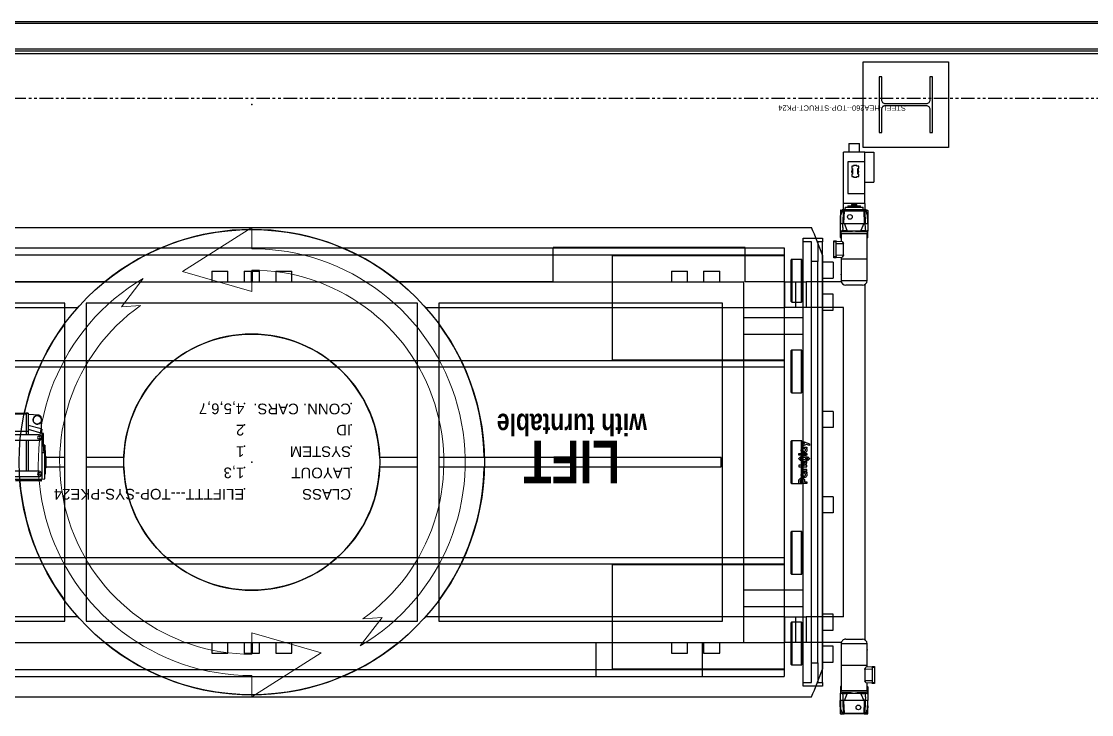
# Model space of a CAD drawing. Header units: millimetres. Extents: x 1822 to 16527, y -301 to 9797.
# Drawn here: x 2898 to 3399, y 8551 to 8876 of the extents above; entities that cross this region are included whole.
import ezdxf

# ---------------------------------------------------------------- set-up
doc = ezdxf.new("R2010")
doc.units = ezdxf.units.MM
doc.linetypes.add('PHANTOM', pattern=[12.7, 6.35, -1.27, 1.27, -1.27, 1.27, -1.27])
for name, color, linetype in [('PK24-LABEL', 7, 'Continuous'), ('PK24-LOGO', 7, 'Continuous'), ('PK24E-DATA', 7, 'Continuous'), ('PK24E-STRUCT-STEEL', 254, 'Continuous'), ('PKE24E-HIDDEN', 7, 'Continuous')]:
    doc.layers.add(name, color=color, linetype=linetype)
for name, color, linetype, true_color in [('PK24E-COMP-PALLET', 132, 'Continuous', 0x00b7c8), ('PK24E-HELPER', 253, 'PHANTOM', 0xa1a1a1), ('PK24E-SYS-LIFT', 31, 'Continuous', 0xffcc5a)]:
    doc.layers.add(name, color=color, linetype=linetype, true_color=true_color)
doc.layers.add('PK24E-TTARROW', color=20, linetype='Continuous', lineweight=20, true_color=0xf54b32)
doc.styles.add('Impact', font='impact.ttf', dxfattribs={"height": 5})
doc.styles.get("Standard").update_dxf_attribs({"font": 'arial.ttf'})

# ---------------------------------------------------------------- blocks, each defined once
blk = doc.blocks.new('ELIFTTT-CHASIS--TOP-COMP-PKE24')
at = {"layer": 'PK24E-HELPER'}
blk.add_point((0, -167.5), dxfattribs=at)
at = {"layer": 'PK24E-SYS-LIFT'}
for p, q in [((-288.64, 117.85), (-288.75, 111.75)), ((-288.56, 116.1), (-288.71, 111.75)), ((-288.54, 115.62), (-288.58, 115.63)), ((-288.56, 116.1), (-288.32, 116.1)), ((-288.44, 118.05), (-287.89, 118.05)), ((-287.46, 111.91), (-287.24, 117.91)), ((-287.22, 118.3), (-287.24, 117.91)), ((-286.95, 117.61), (-287.24, 117.91)), ((-287.24, 117.91), (-277.26, 117.91)), ((-286.95, 117.61), (-287.16, 111.91)), ((-277.55, 117.61), (-286.95, 117.61)), ((-277.26, 117.91), (-277.55, 117.61)), ((-277.34, 111.91), (-277.55, 117.61)), ((-277.26, 117.91), (-277.28, 118.3)), ((-277.26, 117.91), (-277.04, 111.91)), ((-276.61, 118.05), (-276.06, 118.05)), ((-276.18, 116.1), (-275.94, 116.1)), ((-275.79, 111.75), (-275.94, 116.1)), ((-275.86, 117.85), (-275.75, 111.75)), ((-288.83, 111.75), (-288.77, 108.41)), ((-288.83, 111.75), (-287.46, 111.75)), ((-288.62, 114.18), (-288.59, 114.17)), ((-287.53, 109.94), (-287.47, 111.69)), ((-287.47, 111.69), (-287.16, 111.91)), ((-287.46, 111.91), (-287.47, 111.69)), ((-287.09, 111.75), (-287.16, 111.91)), ((-287.09, 111.75), (-286.81, 111.75)), ((-285.44, 108.55), (-286.81, 111.75)), ((-286.81, 111.75), (-277.69, 111.75)), ((-277.69, 111.75), (-279.06, 108.55)), ((-277.69, 111.75), (-277.41, 111.75)), ((-277.41, 111.75), (-277.34, 111.91)), ((-277.03, 111.69), (-277.34, 111.91)), ((-277.04, 111.91), (-277.03, 111.69)), ((-277.04, 111.75), (-275.67, 111.75)), ((-276.97, 109.94), (-277.03, 111.69)), ((-275.73, 108.41), (-275.67, 111.75)), ((-288.77, 108.41), (-288.5, 108.14)), ((-288.77, 108.41), (-287.72, 108.41)), ((-288.64, 105.25), (-288.69, 108.33)), ((-288.5, 108.31), (-288.5, 107.35)), ((-288.5, 107.35), (-276, 107.35)), ((-288.4, 107.18), (-288.4, 103.44)), ((-288.4, 107.18), (-282.25, 107.18)), ((-287.72, 108.41), (-287.37, 108)), ((-287.37, 108), (-287.69, 108)), ((-287.67, 108.55), (-285.44, 108.55)), ((-285.07, 108), (-287.37, 108)), ((-285.44, 108.55), (-285.2, 108.41)), ((-285.2, 108.41), (-279.3, 108.41)), ((-285.2, 108.41), (-285.07, 108)), ((-283.65, 108), (-285.07, 108)), ((-282.25, 107.18), (-276.1, 107.18)), ((-279.43, 108), (-280.85, 108)), ((-279.3, 108.41), (-279.43, 108)), ((-277.13, 108), (-279.43, 108)), ((-279.3, 108.41), (-279.06, 108.55)), ((-279.06, 108.55), (-276.83, 108.55)), ((-276.78, 108.41), (-277.13, 108)), ((-276.81, 108), (-277.13, 108)), ((-276.78, 108.41), (-275.73, 108.41)), ((-276.1, 95.25), (-276.1, 107.18)), ((-276, 108.14), (-275.73, 108.41)), ((-276, 107.35), (-276, 108.31)), ((-275.86, 105.25), (-275.81, 108.33)), ((-291.75, 103.18), (-291.75, 103.68)), ((-291.75, 103.68), (-290.65, 103.68)), ((-291.75, 96.28), (-291.75, 103.18)), ((-290.65, 103.18), (-291.75, 103.18)), ((-290.65, 103.68), (-290.65, 103.18)), ((-290.65, 103.56), (-287.79, 103.41)), ((-290.65, 96.28), (-290.65, 103.18)), ((-290.65, 102.45), (-287.25, 102.38)), ((-288.44, 105.05), (-288.4, 105.05)), ((-287.25, 102.45), (-287.25, 102.38)), ((-287.25, 97.08), (-287.25, 102.38)), ((-287.25, 102.38), (-287.25, 102.38)), ((-287.2, 102.38), (-287.25, 102.38)), ((-287.2, 97.08), (-287.2, 102.38)), ((-276.1, 105.05), (-276.06, 105.05)), ((-161.2, 100.5), (-211.2, 100.5)), ((-211.2, 100.5), (-211.2, 84.5)), ((-161.2, 84.5), (-161.2, 100.5)), ((-291.75, 95.78), (-291.75, 96.28)), ((-291.75, 96.28), (-290.65, 96.28)), ((-290.65, 95.78), (-291.75, 95.78)), ((-290.65, 97), (-287.25, 97.08)), ((-290.65, 96.28), (-290.65, 95.78)), ((-290.65, 95.9), (-287.79, 96.05)), ((-288.4, 96.02), (-288.4, 95.25)), ((-287.25, 97.08), (-287.25, 97.08)), ((-287.25, 97.01), (-287.25, 97.08)), ((-287.2, 97.08), (-287.25, 97.08)), ((-288.4, 95.25), (-276.1, 95.25)), ((-288.3, 95.25), (-288.3, 88.12)), ((-276.2, 85.1), (-276.2, 95.25)), ((-288.3, 88.12), (-288.3, 87.8)), ((-288.3, 87.8), (-288.3, 85.1)), ((-288.3, 85.1), (-276.2, 85.1)), ((-287.25, -83.22), (-287.25, 83.22)), ((-278.4, 82.9), (-286.1, 82.9)), ((-276.28, 84.5), (-259.75, 84.5)), ((-259.75, 72.5), (-259.75, 84.5)), ((-259.75, 84.5), (-254.75, 84.5)), ((-254.75, 72.5), (-254.75, 84.5)), ((-254.75, 84.5), (-249.75, 84.5)), ((-249.75, 84.5), (-249.75, 72.5)), ((-211.2, 84.5), (-249.75, 84.5)), ((-68.85, 84.5), (-161.2, 84.5)), ((249.75, 84.5), (68.85, 84.5)), ((-277.25, 72.5), (-277.25, -72.5)), ((-277.25, 72.5), (-259.75, 72.5)), ((-254.75, 72.5), (-259.75, 72.5)), ((-249.75, 72.5), (-254.75, 72.5)), ((-249.75, 72.5), (-81.39, 72.5)), ((81.39, 72.5), (249.75, 72.5)), ((-277.25, -72.5), (-259.75, -72.5)), ((-259.75, -84.5), (-259.75, -72.5)), ((-259.75, -72.5), (-254.75, -72.5)), ((-254.75, -84.5), (-254.75, -72.5)), ((-254.75, -72.5), (-249.75, -72.5)), ((-249.75, -72.5), (-249.75, -84.5)), ((-81.39, -72.5), (-249.75, -72.5)), ((249.75, -72.5), (81.39, -72.5)), ((-288.3, -85.1), (-288.3, -95.25)), ((-276.2, -85.1), (-288.3, -85.1)), ((-286.1, -82.9), (-278.4, -82.9)), ((-276.28, -84.5), (-259.75, -84.5)), ((-276.2, -87.8), (-276.2, -85.1)), ((-254.75, -84.5), (-259.75, -84.5)), ((-249.75, -84.5), (-254.75, -84.5)), ((-249.75, -84.5), (-231.25, -84.5)), ((-231.25, -84.5), (-231.25, -100.5)), ((-141.25, -84.5), (-68.85, -84.5)), ((-141.25, -84.5), (-141.25, -100.5)), ((68.85, -84.5), (171.2, -84.5)), ((-276.2, -88.12), (-276.2, -87.8)), ((-276.2, -95.25), (-276.2, -88.12)), ((-288.4, -95.25), (-288.4, -107.18)), ((-276.1, -95.25), (-288.4, -95.25)), ((-276.1, -96.02), (-276.1, -95.25)), ((-277.3, -97.08), (-277.3, -102.38)), ((-277.3, -97.08), (-277.25, -97.08)), ((-273.85, -97), (-277.25, -97.08)), ((-277.25, -97.01), (-277.25, -97.08)), ((-277.25, -97.08), (-277.25, -102.38)), ((-277.25, -97.08), (-277.25, -97.08)), ((-273.85, -95.9), (-276.71, -96.05)), ((-273.85, -96.28), (-273.85, -95.78)), ((-273.85, -95.78), (-272.75, -95.78)), ((-272.75, -96.28), (-273.85, -96.28)), ((-273.85, -96.28), (-273.85, -103.18)), ((-272.75, -95.78), (-272.75, -96.28)), ((-272.75, -96.28), (-272.75, -103.18)), ((-288.64, -105.25), (-288.69, -108.33)), ((-288.4, -105.05), (-288.44, -105.05)), ((-277.3, -102.38), (-277.25, -102.38)), ((-273.85, -102.45), (-277.25, -102.38)), ((-277.25, -102.38), (-277.25, -102.38)), ((-277.25, -102.45), (-277.25, -102.38)), ((-273.85, -103.56), (-276.71, -103.41)), ((-276.1, -107.18), (-276.1, -103.44)), ((-276.06, -105.05), (-276.1, -105.05)), ((-275.86, -105.25), (-275.81, -108.33)), ((-273.85, -103.18), (-272.75, -103.18)), ((-273.85, -103.68), (-273.85, -103.18)), ((-272.75, -103.68), (-273.85, -103.68)), ((-272.75, -103.18), (-272.75, -103.68)), ((-231.25, -100.5), (-141.25, -100.5)), ((-288.77, -108.41), (-288.83, -111.75)), ((-288.5, -108.14), (-288.77, -108.41)), ((-287.72, -108.41), (-288.77, -108.41)), ((-288.5, -107.35), (-288.5, -108.31)), ((-276, -107.35), (-288.5, -107.35)), ((-282.25, -107.18), (-288.4, -107.18)), ((-287.72, -108.41), (-287.37, -108)), ((-287.69, -108), (-287.37, -108)), ((-285.44, -108.55), (-287.67, -108.55)), ((-287.53, -109.94), (-287.47, -111.69)), ((-287.37, -108), (-285.07, -108)), ((-286.81, -111.75), (-285.44, -108.55)), ((-285.2, -108.41), (-285.44, -108.55)), ((-285.2, -108.41), (-285.07, -108)), ((-279.3, -108.41), (-285.2, -108.41)), ((-285.07, -108), (-283.65, -108)), ((-276.1, -107.18), (-282.25, -107.18)), ((-280.85, -108), (-279.43, -108)), ((-279.3, -108.41), (-279.43, -108)), ((-279.43, -108), (-277.13, -108)), ((-279.06, -108.55), (-279.3, -108.41)), ((-279.06, -108.55), (-277.69, -111.75)), ((-276.83, -108.55), (-279.06, -108.55)), ((-276.78, -108.41), (-277.13, -108)), ((-277.13, -108), (-276.81, -108)), ((-276.97, -109.94), (-277.03, -111.69)), ((-275.73, -108.41), (-276.78, -108.41)), ((-276, -108.31), (-276, -107.35)), ((-275.73, -108.41), (-276, -108.14)), ((-275.67, -111.75), (-275.73, -108.41)), ((-287.46, -111.75), (-288.83, -111.75)), ((-288.64, -117.85), (-288.75, -111.75)), ((-288.71, -111.75), (-288.56, -116.1)), ((-287.47, -111.69), (-287.16, -111.91)), ((-287.46, -111.91), (-287.47, -111.69)), ((-287.24, -117.91), (-287.46, -111.91)), ((-287.09, -111.75), (-287.16, -111.91)), ((-287.16, -111.91), (-286.95, -117.61)), ((-286.81, -111.75), (-287.09, -111.75)), ((-277.69, -111.75), (-286.81, -111.75)), ((-277.41, -111.75), (-277.69, -111.75)), ((-277.55, -117.61), (-277.34, -111.91)), ((-277.41, -111.75), (-277.34, -111.91)), ((-277.03, -111.69), (-277.34, -111.91)), ((-277.04, -111.91), (-277.26, -117.91)), ((-277.04, -111.91), (-277.03, -111.69)), ((-275.67, -111.75), (-277.04, -111.75)), ((-275.94, -116.1), (-275.79, -111.75)), ((-275.88, -114.18), (-275.91, -114.17)), ((-275.86, -117.85), (-275.75, -111.75)), ((-288.32, -116.1), (-288.56, -116.1)), ((-287.89, -118.05), (-288.44, -118.05)), ((-287.22, -118.3), (-287.82, -118.3)), ((-287.25, -121.25), (-287.25, -118.3)), ((-287.24, -117.91), (-286.95, -117.61)), ((-277.26, -117.91), (-287.24, -117.91)), ((-287.24, -117.91), (-287.22, -118.3)), ((-277.28, -118.3), (-287.22, -118.3)), ((-286.95, -117.61), (-277.55, -117.61)), ((-286.53, -118.3), (-286.47, -119.4)), ((-278.03, -119.4), (-286.47, -119.4)), ((-285.25, -119.4), (-285.25, -120.1)), ((-279.25, -120.1), (-285.25, -120.1)), ((-283.5, -120.1), (-283.5, -120.6)), ((-281, -120.6), (-281, -120.1)), ((-279.25, -120.1), (-279.25, -119.4)), ((-278.03, -119.4), (-277.97, -118.3)), ((-277.55, -117.61), (-277.26, -117.91)), ((-277.28, -118.3), (-277.26, -117.91)), ((-276.68, -118.3), (-277.28, -118.3)), ((-277.25, -118.3), (-277.25, -121.25)), ((-276.06, -118.05), (-276.61, -118.05)), ((-275.94, -116.1), (-276.18, -116.1)), ((-275.96, -115.62), (-275.92, -115.63)), ((-287.25, -121.25), (-277.25, -121.25)), ((-287.25, -121.25), (-287.25, -125.85)), ((-283.5, -120.6), (-283.4, -120.7)), ((-283.5, -120.6), (-281, -120.6)), ((-281.1, -120.7), (-283.4, -120.7)), ((-283.25, -120.7), (-283.25, -121.25)), ((-281.25, -121.25), (-281.25, -120.7)), ((-281.1, -120.7), (-281, -120.6)), ((-277.25, -121.25), (-277.25, -145.25)), ((-279.35, -125.85), (-287.25, -125.85)), ((-287.25, -125.85), (-287.25, -140.65)), ((-279.35, -140.65), (-279.35, -125.85)), ((-291.45, -145.25), (-291.45, -131.25)), ((-287.25, -131.25), (-291.45, -131.25)), ((-284.4, -133.88), (-284.4, -134.98)), ((-283.48, -133.88), (-284.4, -133.88)), ((-284.4, -134.98), (-284.02, -134.98)), ((-284.02, -134.98), (-284.02, -137.52)), ((-282.02, -133.55), (-283.48, -133.55)), ((-283.48, -133.55), (-283.48, -133.88)), ((-282.02, -133.88), (-282.02, -133.55)), ((-281.1, -133.88), (-282.02, -133.88)), ((-281.48, -134.98), (-281.1, -134.98)), ((-281.48, -137.52), (-281.48, -134.98)), ((-281.1, -134.98), (-281.1, -133.88)), ((-284.4, -137.52), (-284.4, -138.62)), ((-284.02, -137.52), (-284.4, -137.52)), ((-284.4, -138.62), (-283.48, -138.62)), ((-283.48, -138.62), (-283.48, -138.95)), ((-283.48, -138.95), (-282.02, -138.95)), ((-282.02, -138.62), (-281.1, -138.62)), ((-282.02, -138.95), (-282.02, -138.62)), ((-281.1, -137.52), (-281.48, -137.52)), ((-281.1, -138.62), (-281.1, -137.52)), ((-287.25, -145.25), (-291.45, -145.25)), ((-287.25, -140.65), (-279.35, -140.65)), ((-287.25, -140.65), (-287.25, -145.25)), ((-287.25, -145.25), (-277.25, -145.25)), ((-284.75, -145.25), (-284.75, -149.25)), ((-279.75, -149.25), (-279.75, -145.25)), ((-279.75, -149.25), (-284.75, -149.25))]:
    blk.add_line(p, q, dxfattribs=at)
for centre, radius in [((-284.25, 114.91), 1.1), ((0, 0), 109), ((0, 0), 60), ((-280.25, -114.91), 1.1)]:
    blk.add_circle(centre, radius, dxfattribs=at)
for centre, radius, start, end in [((-288.44, 117.85), 0.2, 90, 179), ((-287.75, 117), 0.45, 132.2453, 204.5747), ((-276.75, 117), 0.45, 335.4253, 47.7547), ((-276.06, 117.85), 0.2, 1, 90), ((-288.3, 107.35), 0.2, 180, 240), ((-282.25, 101.91), 6.25, 77.0707, 102.9293), ((-276.2, 107.35), 0.2, 300, 0), ((-288.44, 105.25), 0.2, 181, 270), ((-282.25, 106.03), 6.15, 215.6016, 216.4055), ((-276.06, 105.25), 0.2, 270, 359), ((-282.25, 93.43), 6.15, 143.5945, 144.3984), ((-286.1, 85.1), 2.2, 180, 270), ((-278.4, 85.1), 2.2, 270, 0), ((-286.1, -85.1), 2.2, 90, 180), ((-278.4, -85.1), 2.2, 0, 90), ((-282.25, -93.43), 6.15, 323.5945, 324.3984), ((-288.44, -105.25), 0.2, 90, 179), ((-282.25, -106.03), 6.15, 35.6016, 36.4055), ((-276.06, -105.25), 0.2, 1, 90), ((-288.3, -107.35), 0.2, 120, 180), ((-282.25, -101.91), 6.25, 257.0707, 282.9293), ((-276.2, -107.35), 0.2, 0, 60), ((-288.44, -117.85), 0.2, 181, 270), ((-287.75, -117), 0.45, 155.4253, 227.7547), ((-276.75, -117), 0.45, 312.2453, 24.5747), ((-276.06, -117.85), 0.2, 270, 359), ((-282.75, -136.25), 1.72, 137.63, 222.37), ((-282.75, -136.25), 1.72, 317.63, 42.37)]:
    blk.add_arc(centre, radius, start, end, dxfattribs=at)
for centre, major_axis, ratio, start_param, end_param in [((-258.83, 111.06), (0, 29.91), 0.99939, 1.327153, 1.396535), ((-305.67, 111.06), (0, 29.91), 0.99939, 4.886651, 4.956033), ((-259.13, 85.52), (-26.34, 26.35), 0.507159, 0.207962, 0.215452), ((-259.93, 27.64), (-17.65, 106.42), 0.210216, 0.652517, 0.672911), ((-304.57, 27.64), (17.65, 106.42), 0.210212, 5.610299, 5.630699), ((-305.37, 85.52), (26.34, 26.35), 0.507143, 6.067743, 6.075233), ((-282.25, 105.66), (-4.43, 4.6), 0.92858, 1.214489, 1.388243), ((-282.25, 93.8), (4.43, 4.6), 0.92858, 1.75335, 1.927104), ((-282.25, -93.8), (4.43, 4.6), 0.92858, 4.894943, 5.068696), ((-282.25, -105.66), (-4.43, 4.6), 0.92858, 4.356082, 4.529835), ((-259.13, -85.52), (26.34, 26.35), 0.507143, 2.92615, 2.93364), ((-259.93, -27.64), (17.65, 106.42), 0.210212, 2.468706, 2.489106), ((-304.57, -27.64), (-17.65, 106.42), 0.210216, 3.79411, 3.814504), ((-305.37, -85.52), (-26.34, 26.35), 0.507159, 3.349555, 3.357045), ((-258.83, -111.06), (0, 29.91), 0.99939, 1.745058, 1.81444), ((-305.67, -111.06), (0, 29.91), 0.99939, 4.468745, 4.538127)]:
    blk.add_ellipse(centre, major_axis=major_axis, ratio=ratio, start_param=start_param, end_param=end_param, dxfattribs=at)
for points, knots in [([(-288.61, 114.18), (-288.61, 114.18), (-288.61, 114.16), (-288.61, 114.22), (-288.6, 114.37), (-288.6, 114.62), (-288.6, 114.9), (-288.59, 115.18), (-288.59, 115.43), (-288.58, 115.58), (-288.58, 115.64), (-288.58, 115.63), (-288.58, 115.63)], [0, 0, 0, 0, 0.000422, 0.125216, 0.249969, 0.374831, 0.499914, 0.625089, 0.750116, 0.875001, 0.999834, 1, 1, 1, 1]), ([(-288.58, 114.19), (-288.58, 114.19), (-288.57, 114.2), (-288.56, 114.28), (-288.54, 114.44), (-288.53, 114.66), (-288.51, 114.9), (-288.51, 115.15), (-288.51, 115.36), (-288.52, 115.53), (-288.53, 115.62), (-288.53, 115.62), (-288.54, 115.61)], [0, 0, 0, 0, 0.009511, 0.124893, 0.240611, 0.356456, 0.472081, 0.587302, 0.702221, 0.817124, 0.932235, 1, 1, 1, 1]), ([(-288.26, 116.25), (-288.27, 116.21), (-288.29, 116.14), (-288.31, 116.1), (-288.31, 116.1), (-288.32, 116.1)], [0, 0, 0, 0, 0.432931, 0.865827, 1, 1, 1, 1]), ([(-276.18, 116.1), (-276.19, 116.11), (-276.21, 116.12), (-276.22, 116.18), (-276.23, 116.23), (-276.24, 116.25)], [0, 0, 0, 0, 0.43316, 0.866325, 1, 1, 1, 1]), ([(-288.58, 115.24), (-288.58, 115.23), (-288.58, 115.15), (-288.59, 114.97), (-288.6, 114.73), (-288.6, 114.53), (-288.6, 114.43), (-288.6, 114.39)], [0, 0, 0, 0, 0.041978, 0.306281, 0.570431, 0.834353, 1, 1, 1, 1]), ([(-288.6, 114.39), (-288.6, 114.33), (-288.6, 114.24), (-288.59, 114.21), (-288.59, 114.2)], [0, 0, 0, 0, 0.571187, 1, 1, 1, 1]), ([(-287.69, 108), (-287.78, 108.05), (-288, 108.18), (-288.21, 108.29), (-288.35, 108.34), (-288.43, 108.36), (-288.47, 108.35), (-288.5, 108.34), (-288.5, 108.31), (-288.5, 108.31)], [0, 0, 0, 0, 0.189659, 0.44506, 0.57653, 0.707999, 0.799497, 0.930008, 1, 1, 1, 1]), ([(-276, 108.31), (-276, 108.31), (-276, 108.34), (-276.02, 108.35), (-276.08, 108.36), (-276.16, 108.34), (-276.27, 108.29), (-276.41, 108.23), (-276.58, 108.14), (-276.73, 108.05), (-276.81, 108)], [0, 0, 0, 0, 0.053259, 0.184632, 0.316005, 0.44367, 0.571338, 0.702705, 0.834078, 1, 1, 1, 1]), ([(-288.3, 87.8), (-288.3, 87.8), (-288.3, 87.81), (-288.3, 87.83), (-288.3, 87.87), (-288.3, 87.92), (-288.3, 87.98), (-288.3, 88.03), (-288.3, 88.08), (-288.3, 88.11), (-288.3, 88.12), (-288.3, 88.12), (-288.3, 88.12)], [0, 0, 0, 0, 0.106425, 0.212833, 0.319705, 0.427399, 0.535627, 0.64388, 0.751778, 0.859172, 0.966191, 1, 1, 1, 1]), ([(-276.2, -87.8), (-276.2, -87.8), (-276.2, -87.81), (-276.2, -87.83), (-276.2, -87.87), (-276.2, -87.92), (-276.2, -87.98), (-276.2, -88.03), (-276.2, -88.08), (-276.2, -88.11), (-276.2, -88.12), (-276.2, -88.12), (-276.2, -88.12)], [0, 0, 0, 0, 0.106425, 0.212833, 0.319704, 0.427399, 0.535627, 0.643879, 0.751778, 0.859172, 0.966191, 1, 1, 1, 1]), ([(-288.5, -108.31), (-288.5, -108.31), (-288.5, -108.34), (-288.48, -108.35), (-288.42, -108.36), (-288.34, -108.34), (-288.23, -108.29), (-288.09, -108.23), (-287.92, -108.14), (-287.77, -108.05), (-287.69, -108)], [0, 0, 0, 0, 0.053259, 0.184632, 0.316005, 0.44367, 0.571338, 0.702705, 0.834078, 1, 1, 1, 1]), ([(-276.81, -108), (-276.72, -108.05), (-276.5, -108.18), (-276.29, -108.29), (-276.15, -108.34), (-276.07, -108.36), (-276.03, -108.35), (-276, -108.34), (-276, -108.31), (-276, -108.31)], [0, 0, 0, 0, 0.189659, 0.44506, 0.57653, 0.707999, 0.799497, 0.930008, 1, 1, 1, 1]), ([(-275.92, -114.19), (-275.92, -114.19), (-275.93, -114.2), (-275.94, -114.28), (-275.96, -114.44), (-275.97, -114.66), (-275.99, -114.9), (-275.99, -115.15), (-275.99, -115.36), (-275.98, -115.53), (-275.97, -115.62), (-275.97, -115.62), (-275.96, -115.61)], [0, 0, 0, 0, 0.009511, 0.124894, 0.240611, 0.356456, 0.472081, 0.587302, 0.702221, 0.817124, 0.932235, 1, 1, 1, 1]), ([(-275.89, -114.18), (-275.89, -114.18), (-275.89, -114.16), (-275.89, -114.22), (-275.9, -114.37), (-275.9, -114.62), (-275.9, -114.9), (-275.91, -115.18), (-275.91, -115.43), (-275.92, -115.58), (-275.92, -115.64), (-275.92, -115.63), (-275.92, -115.63)], [0, 0, 0, 0, 0.000422, 0.125216, 0.249969, 0.374831, 0.499914, 0.625089, 0.750116, 0.875001, 0.999834, 1, 1, 1, 1]), ([(-275.92, -115.24), (-275.92, -115.23), (-275.92, -115.15), (-275.91, -114.97), (-275.9, -114.73), (-275.9, -114.53), (-275.9, -114.43), (-275.9, -114.39)], [0, 0, 0, 0, 0.041978, 0.30628, 0.570431, 0.834353, 1, 1, 1, 1]), ([(-275.9, -114.39), (-275.9, -114.33), (-275.9, -114.24), (-275.91, -114.21), (-275.91, -114.2)], [0, 0, 0, 0, 0.571187, 1, 1, 1, 1]), ([(-288.32, -116.1), (-288.31, -116.11), (-288.29, -116.12), (-288.28, -116.18), (-288.27, -116.23), (-288.26, -116.25)], [0, 0, 0, 0, 0.43316, 0.866317, 1, 1, 1, 1]), ([(-287.83, -118.28), (-287.83, -118.28), (-287.83, -118.3), (-287.82, -118.3), (-287.82, -118.3)], [0, 0, 0, 0, 0.485402, 1, 1, 1, 1]), ([(-276.68, -118.3), (-276.68, -118.3), (-276.67, -118.3), (-276.67, -118.28), (-276.67, -118.28)], [0, 0, 0, 0, 0.487803, 1, 1, 1, 1]), ([(-276.24, -116.25), (-276.23, -116.21), (-276.21, -116.14), (-276.19, -116.1), (-276.19, -116.1), (-276.18, -116.1)], [0, 0, 0, 0, 0.432931, 0.865827, 1, 1, 1, 1]), ([(-282.09, -121.25), (-282.11, -121.24), (-282.16, -121.21), (-282.25, -121.2), (-282.34, -121.21), (-282.39, -121.24), (-282.41, -121.25)], [0, 0, 0, 0, 0.230406, 0.49981, 0.78779, 1, 1, 1, 1])]:
    blk.add_open_spline(points, degree=3, knots=knots, dxfattribs=at)
blk = doc.blocks.new('ELIFTTT-TT--TOP-COMP-PKE24')
at = {"layer": 'PK24E-SYS-LIFT'}
for p, q in [((-267.5, 103.22), (-267.5, 105)), ((-267.5, 105), (-258.3, 105)), ((-265.25, 103.22), (-267.5, 103.22)), ((-267.5, 103.22), (-267.5, -103.22)), ((-265.25, 94), (-265.25, 103.22)), ((-258.3, 103.22), (-262.25, 103.22)), ((-262.25, 103.22), (-262.25, 94)), ((-258.3, 105), (-258.3, 103.22)), ((-258.3, 103.22), (-258.3, -103.22)), ((-267.5, 93.75), (-272.5, 93.75)), ((-272.5, 93.75), (-272.5, 86.25)), ((-262.25, 94), (-265.25, 94)), ((-265.25, 94), (-265.25, -94)), ((-262.25, 94), (-262.25, -94)), ((-257.8, 75.2), (-257.8, 94.8)), ((-253, 95), (-257.6, 95)), ((-257.6, 95), (-257.6, 75)), ((-253, 75), (-253, 95)), ((-252.8, 94.8), (-252.8, 75.2)), ((-272.5, 86.25), (-267.5, 86.25)), ((-257.8, 88), (-258.3, 88)), ((-219.25, 89.5), (-219.25, 84.5)), ((-211.75, 89.5), (-219.25, 89.5)), ((-211.75, 84.5), (-211.75, 89.5)), ((-204.25, 89.5), (-204.25, 84.5)), ((-196.75, 89.5), (-204.25, 89.5)), ((-196.75, 84.5), (-196.75, 89.5)), ((-18.75, 89.5), (-18.75, 84.5)), ((-11.25, 89.5), (-18.75, 89.5)), ((-11.25, 84.5), (-11.25, 89.5)), ((-3.6, 89.5), (-3.6, 84.5)), ((-3.6, 89.5), (-3.58, 89.5)), ((-3.58, 89.5), (-3.58, 84.5)), ((-0.17, 89.5), (-3.58, 89.5)), ((-0.17, 84.5), (-0.17, 89.5)), ((-0.17, 89.5), (0.17, 89.5)), ((0.17, 89.5), (0.17, 84.5)), ((3.58, 89.5), (0.17, 89.5)), ((3.58, 84.5), (3.58, 89.5)), ((3.58, 89.5), (3.6, 89.5)), ((3.6, 84.5), (3.6, 89.5)), ((11.25, 89.5), (11.25, 84.5)), ((18.75, 89.5), (11.25, 89.5)), ((18.75, 84.5), (18.75, 89.5)), ((-258.3, 82), (-257.8, 82)), ((-230.5, 84.5), (-230.5, -84.5)), ((230.5, 84.5), (-230.5, 84.5)), ((-267.5, 78.75), (-272.5, 78.75)), ((-272.5, 78.75), (-272.5, 71.25)), ((-272.5, 71.25), (-267.5, 71.25)), ((-257.6, 75), (-253, 75)), ((-87.6, 74.5), (-220.5, 74.5)), ((-220.5, 74.5), (-220.5, -74.5)), ((-87.6, -74.5), (-87.6, 74.5)), ((77.6, 74.5), (-77.6, 74.5)), ((-77.6, 74.5), (-77.6, -74.5)), ((77.6, -74.5), (77.6, 74.5)), ((220.5, 74.5), (87.6, 74.5)), ((87.6, 74.5), (87.6, -74.5)), ((-258.3, 67.75), (-230.5, 67.75)), ((-230.5, 59.75), (-258.3, 59.75)), ((-257.8, 32.7), (-257.8, 52.3)), ((-253, 52.5), (-257.6, 52.5)), ((-257.6, 52.5), (-257.6, 32.5)), ((-253, 32.5), (-253, 52.5)), ((-252.8, 52.3), (-252.8, 32.7)), ((-257.8, 45.5), (-258.3, 45.5)), ((-258.3, 39.5), (-257.8, 39.5)), ((-257.6, 32.5), (-253, 32.5)), ((-272.5, 16.25), (-272.5, 23.75)), ((-272.5, 23.75), (-267.5, 23.75)), ((-272.5, 16.25), (-267.5, 16.25)), ((-257.8, -9.8), (-257.8, 9.8)), ((-253, 10), (-257.6, 10)), ((-257.6, 10), (-257.6, -10)), ((-253, -10), (-253, 10)), ((-252.8, 9.8), (-252.8, -9.8)), ((96.92, 5.5), (96.62, 5.5)), ((96.62, 5.5), (96.62, 0)), ((98.42, 7.96), (96.92, 7.8)), ((96.92, 7.8), (96.92, 7.7)), ((96.92, 7.7), (96.92, 7.29)), ((96.92, 7.29), (96.92, 6.04)), ((96.92, 6.04), (96.92, 4.93)), ((98.42, 5.5), (98.42, 8.05)), ((98.42, 8.05), (111.02, 8.05)), ((98.42, -11.5), (98.42, 5.5)), ((98.52, 8.79), (98.52, 8.05)), ((98.82, 8.79), (98.52, 8.79)), ((98.82, 8.05), (98.82, 8.79)), ((98.82, 8.79), (110.62, 8.79)), ((111.32, 6.75), (99.67, 6.75)), ((-257.8, 3), (-258.3, 3)), ((-87.6, 2.25), (-220, 2.25)), ((-220, 2.25), (-220, -2.25)), ((-59.96, 2.25), (-77.6, 2.25)), ((77.6, 2.25), (59.96, 2.25)), ((96.42, 2.25), (87.6, 2.25)), ((96.62, 2.75), (96.52, 2.75)), ((96.52, 2.75), (96.52, -2.75)), ((96.62, 0), (96.62, -5.5)), ((96.92, 4.93), (96.92, 2.77)), ((96.92, 2.77), (96.92, 1.25)), ((96.92, 1.25), (96.92, 0)), ((96.92, 0), (96.92, -1.25)), ((99.67, 4.25), (111.32, 4.25)), ((104.72, -10.25), (104.72, 4.25)), ((105.72, -10.25), (105.72, 4.25)), ((-258.3, -3), (-257.8, -3)), ((-220, -2.25), (-87.6, -2.25)), ((-77.6, -2.25), (-59.96, -2.25)), ((59.96, -2.25), (77.6, -2.25)), ((87.6, -2.25), (96.42, -2.25)), ((96.52, -2.75), (96.62, -2.75)), ((96.92, -1.25), (96.92, -2.77)), ((96.92, -2.77), (96.92, -4.29)), ((96.92, -4.29), (98.42, -4.37)), ((96.92, -5.04), (96.92, -4.29)), ((-257.6, -10), (-253, -10)), ((96.62, -5.5), (96.92, -5.5)), ((96.92, -7.96), (96.92, -5.04)), ((97.52, -5.07), (96.92, -5.04)), ((96.92, -7.96), (97.52, -8.02)), ((97.52, -5.93), (97.52, -5.07)), ((97.52, -7.65), (97.52, -5.93)), ((98.42, -7.59), (97.52, -7.65)), ((97.52, -13.45), (98.42, -13.54)), ((98.42, -13.65), (98.42, -11.5)), ((98.42, -13.65), (98.42, -14.92)), ((104.72, -15.45), (98.42, -13.65)), ((98.42, -15.5), (98.42, -14.92)), ((111.32, -10.25), (99.67, -10.25)), ((99.67, -12.75), (111.32, -12.75)), ((104.72, -14.4), (104.72, -12.75)), ((104.72, -14.4), (105.72, -14.4)), ((104.72, -22.75), (104.72, -14.4)), ((105.72, -14.4), (105.72, -12.75)), ((105.72, -22.75), (105.72, -14.4)), ((105.72, -14.4), (111.02, -14.4)), ((-272.5, -16.25), (-267.5, -16.25)), ((-272.5, -23.75), (-272.5, -16.25)), ((98.42, -15.5), (98.62, -15.55)), ((98.62, -15.55), (104.72, -17.18)), ((98.62, -19.04), (98.62, -15.55)), ((98.62, -20.56), (98.62, -19.04)), ((-272.5, -23.75), (-267.5, -23.75)), ((98.62, -20.77), (98.62, -20.56)), ((99.72, -21.96), (104.72, -22.4)), ((104.72, -22.95), (104.72, -22.75)), ((104.72, -22.75), (105.72, -22.75)), ((104.72, -22.95), (105.72, -22.95)), ((105.72, -22.55), (111.02, -22.55)), ((105.72, -22.75), (111.02, -22.75)), ((105.72, -22.95), (105.72, -22.75)), ((-257.8, -52.3), (-257.8, -32.7)), ((-253, -32.5), (-257.6, -32.5)), ((-257.6, -32.5), (-257.6, -52.5)), ((-253, -52.5), (-253, -32.5)), ((-252.8, -32.7), (-252.8, -52.3)), ((-257.8, -39.5), (-258.3, -39.5)), ((-258.3, -45.5), (-257.8, -45.5)), ((-257.6, -52.5), (-253, -52.5)), ((-258.3, -59.75), (-230.5, -59.75)), ((-230.5, -67.75), (-258.3, -67.75)), ((-267.5, -71.25), (-272.5, -71.25)), ((-272.5, -71.25), (-272.5, -78.75)), ((-257.8, -94.8), (-257.8, -75.2)), ((-253, -75), (-257.6, -75)), ((-257.6, -75), (-257.6, -95)), ((-253, -95), (-253, -75)), ((-252.8, -75.2), (-252.8, -94.8)), ((-220.5, -74.5), (-87.6, -74.5)), ((-77.6, -74.5), (77.6, -74.5)), ((87.6, -74.5), (220.5, -74.5)), ((-272.5, -78.75), (-267.5, -78.75)), ((-257.8, -82), (-258.3, -82)), ((230.5, -84.5), (-230.5, -84.5)), ((-219.25, -84.5), (-219.25, -89.5)), ((-211.75, -89.5), (-211.75, -84.5)), ((-204.25, -84.5), (-204.25, -89.5)), ((-196.75, -89.5), (-196.75, -84.5)), ((-18.75, -84.5), (-18.75, -89.5)), ((-11.25, -89.5), (-11.25, -84.5)), ((-3.6, -84.5), (-3.6, -89.5)), ((-3.58, -84.5), (-3.58, -89.5)), ((-0.17, -89.5), (-0.17, -84.5)), ((0.17, -84.5), (0.17, -89.5)), ((3.58, -89.5), (3.58, -84.5)), ((3.6, -89.5), (3.6, -84.5)), ((11.25, -84.5), (11.25, -89.5)), ((18.75, -89.5), (18.75, -84.5)), ((-267.5, -86.25), (-272.5, -86.25)), ((-272.5, -93.75), (-272.5, -86.25)), ((-258.3, -88), (-257.8, -88)), ((-211.75, -89.5), (-219.25, -89.5)), ((-196.75, -89.5), (-204.25, -89.5)), ((-11.25, -89.5), (-18.75, -89.5)), ((-3.58, -89.5), (-3.6, -89.5)), ((-0.17, -89.5), (-3.58, -89.5)), ((0.17, -89.5), (-0.17, -89.5)), ((3.58, -89.5), (0.17, -89.5)), ((3.6, -89.5), (3.58, -89.5)), ((18.75, -89.5), (11.25, -89.5)), ((-272.5, -93.75), (-267.5, -93.75)), ((-265.25, -94), (-262.25, -94)), ((-265.25, -103.22), (-265.25, -94)), ((-262.25, -94), (-262.25, -103.22)), ((-257.6, -95), (-253, -95)), ((-267.5, -103.22), (-265.25, -103.22)), ((-267.5, -105), (-267.5, -103.22)), ((-258.3, -105), (-267.5, -105)), ((-262.25, -103.22), (-258.3, -103.22)), ((-258.3, -103.22), (-258.3, -105))]:
    blk.add_line(p, q, dxfattribs=at)
blk.add_circle((100.47, -19.8), 2, dxfattribs=at)
for centre, radius, start, end in [((0, 0), 109, 50.8258, 129.1742), ((-257.6, 94.8), 0.2, 90, 180), ((-253, 94.8), 0.2, 0, 90), ((-257.6, 75.2), 0.2, 180, 270), ((-253, 75.2), 0.2, 270, 0), ((0, 0), 109, 143.482, 178.8172), ((0, 0), 109, 4.6242, 36.518), ((0, 0), 60, 2.1491, 177.8509), ((-257.6, 52.3), 0.2, 90, 180), ((-253, 52.3), 0.2, 0, 90), ((-257.6, 32.7), 0.2, 180, 270), ((-253, 32.7), 0.2, 270, 0), ((-257.6, 9.8), 0.2, 90, 180), ((-253, 9.8), 0.2, 0, 90), ((99.67, 5.5), 1.25, 90, 180), ((99.67, 5.5), 1.25, 180, 270), ((99.77, 5.5), 0.6, 0, 180), ((99.77, 5.5), 0.6, 180, 0), ((96.52, 2.65), 0.1, 90, 180), ((0, 0), 109, 181.1828, 216.518), ((0, 0), 60, 182.1491, 270), ((0, 0), 60, 270, 357.8509), ((96.52, -2.65), 0.1, 180, 270), ((-257.6, -9.8), 0.2, 180, 270), ((-253, -9.8), 0.2, 270, 0), ((99.67, -11.5), 1.25, 90, 180), ((99.67, -11.5), 1.25, 180, 270), ((99.77, -11.5), 0.6, 0, 180), ((99.77, -11.5), 0.6, 180, 0), ((100.47, -19.8), 2, 157.6684, 202.3316), ((100.47, -19.8), 2, 202.3316, 157.6684), ((0, 0), 109, 323.482, 347.9529), ((99.82, -20.77), 1.2, 180, 265), ((-257.6, -32.7), 0.2, 90, 180), ((-253, -32.7), 0.2, 0, 90), ((-257.6, -52.3), 0.2, 180, 270), ((-253, -52.3), 0.2, 270, 0), ((-257.6, -75.2), 0.2, 90, 180), ((-253, -75.2), 0.2, 0, 90), ((0, 0), 109, 230.8258, 309.1742), ((-257.6, -94.8), 0.2, 180, 270), ((-253, -94.8), 0.2, 270, 0)]:
    blk.add_arc(centre, radius, start, end, dxfattribs=at)
for points, knots in [([(96.42, 0), (96.42, 0.17), (96.42, 0.52), (96.42, 1.02), (96.42, 1.48), (96.42, 1.89), (96.42, 2.22), (96.42, 2.46), (96.42, 2.62), (96.42, 2.64), (96.42, 2.65)], [0, 0, 0, 0, 0.125, 0.25, 0.375, 0.5, 0.625, 0.75, 0.875, 1, 1, 1, 1]), ([(96.42, -2.65), (96.42, -2.64), (96.42, -2.62), (96.42, -2.46), (96.42, -2.22), (96.42, -1.89), (96.42, -1.48), (96.42, -1.02), (96.42, -0.52), (96.42, -0.17), (96.42, 0)], [0, 0, 0, 0, 0.125, 0.25, 0.375, 0.5, 0.625, 0.75, 0.875, 1, 1, 1, 1]), ([(97.52, -7.65), (97.52, -7.81), (97.52, -8.13), (97.52, -8.66), (97.52, -9.21), (97.52, -9.6), (97.52, -9.79)], [0, 0, 0, 0, 0.25, 0.5, 0.75, 1, 1, 1, 1]), ([(97.52, -9.79), (97.52, -9.96), (97.52, -10.31), (97.52, -10.82), (97.52, -11.3), (97.52, -11.76), (97.52, -12.18), (97.52, -12.55), (97.52, -12.87), (97.52, -13.12), (97.52, -13.31), (97.52, -13.41), (97.52, -13.46), (97.52, -13.45), (97.52, -13.45)], [0, 0, 0, 0, 0.09042, 0.180841, 0.271261, 0.361682, 0.452102, 0.542523, 0.632943, 0.723363, 0.813784, 0.904205, 0.994625, 1, 1, 1, 1])]:
    blk.add_open_spline(points, degree=3, knots=knots, dxfattribs=at)
blk = doc.blocks.new('LOGO----DECOR-PK24')
at = {"layer": 'PK24-LOGO'}
for p, q in [((-10, 2.13), (-8.71, 2.13)), ((-10, -1.62), (-10, 2.13)), ((-9.29, 1.47), (-9.29, 0.11)), ((-8.76, 1.47), (-9.29, 1.47)), ((-9.29, 0.11), (-8.76, 0.11)), ((-8.61, 1.46), (-8.76, 1.47)), ((-8.76, 0.11), (-8.61, 0.13)), ((-8.71, 2.13), (-8.43, 2.11)), ((-8.48, 1.42), (-8.61, 1.46)), ((-8.61, 0.13), (-8.48, 0.17)), ((-8.36, 1.35), (-8.48, 1.42)), ((-8.48, 0.17), (-8.36, 0.23)), ((-8.43, 2.11), (-8.3, 2.07)), ((-8.26, 1.27), (-8.36, 1.35)), ((-8.36, 0.23), (-8.26, 0.31)), ((-8.3, 2.07), (-8.17, 2.03)), ((-8.19, 1.17), (-8.26, 1.27)), ((-8.26, 0.31), (-8.19, 0.41)), ((-8.13, 1.05), (-8.19, 1.17)), ((-8.19, 0.41), (-8.13, 0.53)), ((-8.17, 2.03), (-7.94, 1.9)), ((-8.09, 0.93), (-8.13, 1.05)), ((-8.13, 0.53), (-8.09, 0.66)), ((-8.08, 0.79), (-8.09, 0.93)), ((-8.09, 0.66), (-8.08, 0.79)), ((-7.94, 1.9), (-7.74, 1.74)), ((-7.74, 1.74), (-7.58, 1.55)), ((-7.58, 0.04), (-7.74, -0.16)), ((-7.58, 1.55), (-7.46, 1.32)), ((-7.46, 0.27), (-7.58, 0.04)), ((-7.46, 1.32), (-7.38, 1.06)), ((-7.38, 0.52), (-7.46, 0.27)), ((-7.38, 1.06), (-7.36, 0.79)), ((-7.36, 0.79), (-7.38, 0.52)), ((-7.19, -0.02), (-7.16, 0.13)), ((-7.16, 0.13), (-7.11, 0.26)), ((-7.11, 0.26), (-6.98, 0.49)), ((-6.98, 0.49), (-6.82, 0.68)), ((-6.82, 0.68), (-6.62, 0.82)), ((-6.62, 0.82), (-6.41, 0.92)), ((-6.42, 0.06), (-6.48, -0.05)), ((-6.33, 0.17), (-6.42, 0.06)), ((-6.41, 0.92), (-6.19, 0.98)), ((-6.23, 0.25), (-6.33, 0.17)), ((-6.11, 0.31), (-6.23, 0.25)), ((-6.19, 0.98), (-5.97, 1)), ((-5.98, 0.35), (-6.11, 0.31)), ((-5.84, 0.36), (-5.98, 0.35)), ((-5.97, 1), (-5.74, 0.98)), ((-5.71, 0.35), (-5.84, 0.36)), ((-5.74, 0.98), (-5.53, 0.92)), ((-5.58, 0.31), (-5.71, 0.35)), ((-5.47, 0.24), (-5.58, 0.31)), ((-5.53, 0.92), (-5.35, 0.82)), ((-5.37, 0.16), (-5.47, 0.24)), ((-5.29, 0.06), (-5.37, 0.16)), ((-5.35, 0.82), (-5.21, 0.7)), ((-5.23, -0.06), (-5.29, 0.06)), ((-5.21, 0.7), (-5.21, 0.95)), ((-5.21, 0.95), (-4.5, 0.95)), ((-4.5, 0.95), (-4.5, -1.62)), ((-3.41, 0.95), (-4.11, 0.95)), ((-4.11, 0.95), (-4.11, -1.62)), ((-3.41, 0.53), (-3.41, 0.95)), ((-3.36, 0.62), (-3.41, 0.53)), ((-3.37, -0.03), (-3.32, 0.06)), ((-3.29, 0.71), (-3.36, 0.62)), ((-3.32, 0.06), (-3.26, 0.13)), ((-3.22, 0.78), (-3.29, 0.71)), ((-3.26, 0.13), (-3.19, 0.19)), ((-3.14, 0.84), (-3.22, 0.78)), ((-3.19, 0.19), (-3.11, 0.23)), ((-3.05, 0.89), (-3.14, 0.84)), ((-3.11, 0.23), (-3.02, 0.26)), ((-2.94, 0.92), (-3.05, 0.89)), ((-3.02, 0.26), (-2.92, 0.27)), ((-2.83, 0.94), (-2.94, 0.92)), ((-2.92, 0.27), (-2.42, 0.27)), ((-2.7, 0.95), (-2.83, 0.94)), ((-2.42, 0.95), (-2.7, 0.95)), ((-2.42, 0.27), (-2.42, 0.95)), ((-1.42, 2.13), (-2.13, 2.13)), ((-2.13, 2.13), (-2.13, -1.62)), ((-1.42, -1.62), (-1.42, 2.13)), ((-0.37, 0.95), (-1.42, -0.33)), ((-0.61, -0.33), (0.44, 0.95)), ((0.44, 0.95), (-0.37, 0.95)), ((0.44, 0.19), (0.36, -0.06)), ((0.56, 0.41), (0.44, 0.19)), ((0.72, 0.61), (0.56, 0.41)), ((0.92, 0.77), (0.72, 0.61)), ((0.77, 1.32), (0.79, 1.37)), ((0.78, 1.26), (0.77, 1.32)), ((0.81, 1.24), (0.78, 1.26)), ((0.79, 1.37), (1.61, 2.19)), ((0.85, 1.23), (0.81, 1.24)), ((0.89, 1.24), (0.85, 1.23)), ((1.07, 1.32), (0.89, 1.24)), ((1.15, 0.9), (0.92, 0.77)), ((1.27, 1.37), (1.07, 1.32)), ((1.07, -0.08), (1.13, 0.03)), ((1.13, 0.03), (1.21, 0.12)), ((1.4, 0.98), (1.15, 0.9)), ((1.21, 0.12), (1.3, 0.2)), ((1.46, 1.41), (1.27, 1.37)), ((1.3, 0.2), (1.41, 0.26)), ((1.67, 1), (1.4, 0.98)), ((1.41, 0.26), (1.54, 0.3)), ((1.67, 1.42), (1.46, 1.41)), ((1.54, 0.3), (1.67, 0.31)), ((1.61, 2.19), (1.67, 2.21)), ((1.67, 2.21), (1.73, 2.19)), ((1.87, 1.41), (1.67, 1.42)), ((1.94, 0.98), (1.67, 1)), ((1.67, 0.31), (1.8, 0.3)), ((1.73, 2.19), (2.54, 1.37)), ((1.8, 0.3), (1.92, 0.26)), ((2.07, 1.37), (1.87, 1.41)), ((1.92, 0.26), (2.03, 0.2)), ((2.19, 0.9), (1.94, 0.98)), ((2.03, 0.2), (2.13, 0.12)), ((2.26, 1.32), (2.07, 1.37)), ((2.13, 0.12), (2.2, 0.03)), ((2.41, 0.77), (2.19, 0.9)), ((2.2, 0.03), (2.26, -0.08)), ((2.45, 1.24), (2.26, 1.32)), ((2.61, 0.61), (2.41, 0.77)), ((2.48, 1.23), (2.45, 1.24)), ((2.52, 1.24), (2.48, 1.23)), ((2.55, 1.26), (2.52, 1.24)), ((2.54, 1.37), (2.57, 1.32)), ((2.57, 1.32), (2.55, 1.26)), ((2.78, 0.41), (2.61, 0.61)), ((2.9, 0.19), (2.78, 0.41)), ((2.98, -0.06), (2.9, 0.19)), ((3.31, 2.13), (4.01, 2.13)), ((3.31, -1.62), (3.31, 2.13)), ((4.01, 2.13), (4.01, -1.62)), ((4.37, -0.02), (4.4, 0.13)), ((4.4, 0.13), (4.45, 0.26)), ((4.45, 0.26), (4.58, 0.49)), ((4.58, 0.49), (4.74, 0.68)), ((4.74, 0.68), (4.93, 0.82)), ((4.93, 0.82), (5.15, 0.92)), ((5.14, 0.06), (5.08, -0.05)), ((5.23, 0.17), (5.14, 0.06)), ((5.15, 0.92), (5.37, 0.98)), ((5.33, 0.25), (5.23, 0.17)), ((5.45, 0.31), (5.33, 0.25)), ((5.37, 0.98), (5.59, 1)), ((5.58, 0.35), (5.45, 0.31)), ((5.72, 0.36), (5.58, 0.35)), ((5.59, 1), (5.82, 0.98)), ((5.85, 0.35), (5.72, 0.36)), ((5.82, 0.98), (6.03, 0.92)), ((5.98, 0.31), (5.85, 0.35)), ((6.09, 0.24), (5.98, 0.31)), ((6.03, 0.92), (6.21, 0.82)), ((6.19, 0.16), (6.09, 0.24)), ((6.27, 0.06), (6.19, 0.16)), ((6.21, 0.82), (6.35, 0.7)), ((6.32, -0.06), (6.27, 0.06)), ((6.35, 0.7), (6.35, 0.95)), ((6.35, 0.95), (7.06, 0.95)), ((7.06, 0.95), (7.06, -1.62)), ((8.33, -1.51), (7.31, 0.95)), ((7.31, 0.95), (8.05, 0.95)), ((8.05, 0.95), (8.68, -0.63)), ((10, 0.95), (8.51, -2.81)), ((8.68, -0.63), (9.27, 0.95)), ((9.27, 0.95), (10, 0.95)), ((-9.29, -1.62), (-10, -1.62)), ((-8.71, -0.55), (-9.29, -0.55)), ((-9.29, -0.55), (-9.29, -1.62)), ((-8.43, -0.52), (-8.71, -0.55)), ((-8.3, -0.49), (-8.43, -0.52)), ((-8.17, -0.44), (-8.3, -0.49)), ((-7.94, -0.32), (-8.17, -0.44)), ((-7.74, -0.16), (-7.94, -0.32)), ((-7.22, -0.33), (-7.21, -0.17)), ((-7.21, -0.5), (-7.22, -0.33)), ((-7.21, -0.17), (-7.19, -0.02)), ((-7.19, -0.65), (-7.21, -0.5)), ((-7.16, -0.79), (-7.19, -0.65)), ((-7.1, -0.92), (-7.16, -0.79)), ((-6.97, -1.15), (-7.1, -0.92)), ((-6.81, -1.34), (-6.97, -1.15)), ((-6.62, -1.48), (-6.81, -1.34)), ((-6.41, -1.59), (-6.62, -1.48)), ((-6.52, -0.18), (-6.53, -0.33)), ((-6.53, -0.33), (-6.52, -0.47)), ((-6.48, -0.05), (-6.52, -0.18)), ((-6.52, -0.47), (-6.48, -0.6)), ((-6.48, -0.6), (-6.42, -0.72)), ((-6.42, -0.72), (-6.33, -0.82)), ((-6.19, -1.65), (-6.41, -1.59)), ((-6.33, -0.82), (-6.23, -0.9)), ((-6.23, -0.9), (-6.11, -0.97)), ((-5.98, -1.67), (-6.19, -1.65)), ((-6.11, -0.97), (-5.98, -1.01)), ((-5.98, -1.01), (-5.84, -1.02)), ((-5.74, -1.65), (-5.98, -1.67)), ((-5.84, -1.02), (-5.71, -1.01)), ((-5.53, -1.57), (-5.74, -1.65)), ((-5.71, -1.01), (-5.58, -0.97)), ((-5.58, -0.97), (-5.47, -0.9)), ((-5.35, -1.47), (-5.53, -1.57)), ((-5.47, -0.9), (-5.37, -0.82)), ((-5.37, -0.82), (-5.29, -0.72)), ((-5.21, -1.33), (-5.35, -1.47)), ((-5.29, -0.72), (-5.23, -0.6)), ((-5.2, -0.19), (-5.23, -0.06)), ((-5.23, -0.6), (-5.2, -0.47)), ((-5.21, -1.62), (-5.21, -1.33)), ((-5.21, -1.33), (-5.21, -1.33)), ((-4.5, -1.62), (-5.21, -1.62)), ((-5.19, -0.33), (-5.2, -0.19)), ((-5.2, -0.47), (-5.19, -0.33)), ((-4.11, -1.62), (-3.41, -1.62)), ((-3.41, -0.21), (-3.4, -0.12)), ((-3.41, -1.62), (-3.41, -0.21)), ((-3.4, -0.12), (-3.37, -0.03)), ((-2.13, -1.62), (-1.42, -1.62)), ((-1.42, -0.33), (-0.37, -1.62)), ((0.44, -1.62), (-0.61, -0.33)), ((-0.37, -1.62), (0.44, -1.62)), ((0.36, -0.06), (0.33, -0.33)), ((0.33, -0.33), (0.36, -0.6)), ((0.36, -0.6), (0.44, -0.85)), ((0.44, -0.85), (0.56, -1.08)), ((0.56, -1.08), (0.72, -1.28)), ((0.72, -1.28), (0.92, -1.44)), ((0.77, -1.98), (0.78, -1.93)), ((0.79, -2.04), (0.77, -1.98)), ((0.78, -1.93), (0.81, -1.9)), ((1.61, -2.85), (0.79, -2.04)), ((0.81, -1.9), (0.85, -1.89)), ((0.85, -1.89), (0.89, -1.9)), ((0.89, -1.9), (1.07, -1.98)), ((0.92, -1.44), (1.15, -1.56)), ((1.02, -0.33), (1.03, -0.2)), ((1.03, -0.46), (1.02, -0.33)), ((1.03, -0.2), (1.07, -0.08)), ((1.07, -0.59), (1.03, -0.46)), ((1.13, -0.7), (1.07, -0.59)), ((1.07, -1.98), (1.27, -2.04)), ((1.21, -0.79), (1.13, -0.7)), ((1.15, -1.56), (1.4, -1.64)), ((1.3, -0.87), (1.21, -0.79)), ((1.27, -2.04), (1.46, -2.07)), ((1.41, -0.93), (1.3, -0.87)), ((1.4, -1.64), (1.67, -1.67)), ((1.54, -0.97), (1.41, -0.93)), ((1.46, -2.07), (1.67, -2.09)), ((1.67, -0.98), (1.54, -0.97)), ((1.67, -2.88), (1.61, -2.85)), ((1.8, -0.97), (1.67, -0.98)), ((1.67, -1.67), (1.94, -1.64)), ((1.67, -2.09), (1.87, -2.07)), ((1.73, -2.85), (1.67, -2.88)), ((2.54, -2.04), (1.73, -2.85)), ((1.92, -0.93), (1.8, -0.97)), ((1.87, -2.07), (2.07, -2.04)), ((2.03, -0.87), (1.92, -0.93)), ((1.94, -1.64), (2.19, -1.56)), ((2.13, -0.79), (2.03, -0.87)), ((2.07, -2.04), (2.26, -1.98)), ((2.2, -0.7), (2.13, -0.79)), ((2.19, -1.56), (2.41, -1.44)), ((2.26, -0.59), (2.2, -0.7)), ((2.26, -0.08), (2.3, -0.2)), ((2.3, -0.46), (2.26, -0.59)), ((2.26, -1.98), (2.45, -1.9)), ((2.3, -0.2), (2.31, -0.33)), ((2.31, -0.33), (2.3, -0.46)), ((2.41, -1.44), (2.61, -1.28)), ((2.45, -1.9), (2.48, -1.89)), ((2.48, -1.89), (2.52, -1.9)), ((2.52, -1.9), (2.55, -1.93)), ((2.57, -1.98), (2.54, -2.04)), ((2.55, -1.93), (2.57, -1.98)), ((2.61, -1.28), (2.78, -1.08)), ((2.78, -1.08), (2.9, -0.85)), ((2.9, -0.85), (2.98, -0.6)), ((3, -0.33), (2.98, -0.06)), ((2.98, -0.6), (3, -0.33)), ((4.01, -1.62), (3.31, -1.62)), ((4.34, -0.17), (4.37, -0.02)), ((4.34, -0.33), (4.34, -0.17)), ((4.34, -0.5), (4.34, -0.33)), ((4.37, -0.65), (4.34, -0.5)), ((4.4, -0.79), (4.37, -0.65)), ((4.46, -0.92), (4.4, -0.79)), ((4.59, -1.15), (4.46, -0.92)), ((4.75, -1.34), (4.59, -1.15)), ((4.94, -1.48), (4.75, -1.34)), ((5.15, -1.59), (4.94, -1.48)), ((5.04, -0.18), (5.03, -0.33)), ((5.03, -0.33), (5.04, -0.47)), ((5.08, -0.05), (5.04, -0.18)), ((5.04, -0.47), (5.08, -0.6)), ((5.08, -0.6), (5.14, -0.72)), ((5.14, -0.72), (5.23, -0.82)), ((5.37, -1.65), (5.15, -1.59)), ((5.23, -0.82), (5.33, -0.9)), ((5.33, -0.9), (5.45, -0.97)), ((5.58, -1.67), (5.37, -1.65)), ((5.45, -0.97), (5.58, -1.01)), ((5.58, -1.01), (5.72, -1.02)), ((5.81, -1.65), (5.58, -1.67)), ((5.72, -1.02), (5.85, -1.01)), ((6.03, -1.57), (5.81, -1.65)), ((5.85, -1.01), (5.98, -0.97)), ((5.98, -0.97), (6.09, -0.9)), ((6.21, -1.47), (6.03, -1.57)), ((6.09, -0.9), (6.19, -0.82)), ((6.19, -0.82), (6.27, -0.72)), ((6.35, -1.33), (6.21, -1.47)), ((6.27, -0.72), (6.32, -0.6)), ((6.36, -0.19), (6.32, -0.06)), ((6.32, -0.6), (6.36, -0.47)), ((6.35, -1.62), (6.35, -1.33)), ((6.35, -1.33), (6.35, -1.33)), ((7.06, -1.62), (6.35, -1.62)), ((6.37, -0.33), (6.36, -0.19)), ((6.36, -0.47), (6.37, -0.33)), ((7.8, -2.81), (8.33, -1.51)), ((8.51, -2.81), (7.8, -2.81))]:
    blk.add_line(p, q, dxfattribs=at)
blk = doc.blocks.new('*U18')
at = {"layer": 'PK24E-COMP-PALLET'}
for p, q in [((262.27, 110), (-262.27, 110)), ((-249.45, -100.42), (-249.45, 100.42)), ((249.45, 100.42), (-249.45, 100.42)), ((-267.5, -96.99), (-267.5, 96.99)), ((249.45, 97.11), (-249.45, 97.11)), ((-168.92, 96.89), (-249.45, 96.89)), ((-168.92, 47.89), (-168.92, 96.89)), ((-168.92, 47.89), (-249.45, 47.89)), ((249.45, 47.67), (-249.45, 47.67)), ((249.45, 44.65), (-249.45, 44.65)), ((249.45, -44.65), (-249.45, -44.65)), ((249.45, -47.67), (-249.45, -47.67)), ((-168.92, -47.89), (-249.45, -47.89)), ((-168.92, -96.89), (-168.92, -47.89)), ((-168.92, -96.89), (-249.45, -96.89)), ((249.45, -97.11), (-249.45, -97.11)), ((249.45, -100.42), (-249.45, -100.42)), ((262.27, -110), (-262.27, -110))]:
    blk.add_line(p, q, dxfattribs=at)
for start, end in [(156.6469, 159.5434), (200.4566, 203.3531)]:
    blk.add_arc((-7.5, 0), 277.5, start, end, dxfattribs=at)
at = {"layer": 'PK24E-HELPER'}
blk.add_point((0, 0), dxfattribs=at)
at = {"linetype": 'Continuous', "rotation": 270}
blk.add_blockref('LOGO----DECOR-PK24', (-258.48, 0), dxfattribs=at)
blk = doc.blocks.new('STEEL-HEA260--TOP-STRUCT-PK24')
at = {"layer": 'PK24E-STRUCT-STEEL', "color": 8, "true_color": 0x808080}
blk.add_lwpolyline([(11.25, 13), (11.25, 2.175, -0.4142136), (9.45, 0.375), (-9.45, 0.375, -0.4142136), (-11.25, 2.175), (-11.25, 13), (-12.5, 13), (-12.5, -13), (-11.25, -13), (-11.25, -2.175, -0.4142136), (-9.45, -0.375), (9.45, -0.375, -0.4142136), (11.25, -2.175), (11.25, -13), (12.5, -13), (12.5, 13)], format="xyb", close=True, dxfattribs=at)
at = {"layer": 'PKE24E-HIDDEN'}
blk.add_attdef('COMP_TYPE', (0, 0.375), '', height=2.5, dxfattribs=at)
blk = doc.blocks.new('STEEL-HEA260-WPLATE-TOP-STRUCT-PK24')
at = {"layer": 'PK24E-STRUCT-STEEL', "color": 8, "true_color": 0x808080}
blk.add_lwpolyline([(-20, 20), (20, 20), (20, -20), (-20, -20)], close=True, dxfattribs=at)
blk.add_blockref('STEEL-HEA260--TOP-STRUCT-PK24', (0, 0)).add_auto_attribs({'COMP_TYPE': 'STEEL-HEA260--TOP-STRUCT-PK24'})
blk = doc.blocks.new('ELIFT-COLUMNS--TOP-COMP-PKE24')
blk.add_blockref('STEEL-HEA260-WPLATE-TOP-STRUCT-PK24', (-306.5, -167.5))
blk = doc.blocks.new('*U6')
for p in [(0, 0), (50, 0), (0, -10), (0, -10), (50, -10), (50, -10), (0, -20), (0, -20), (50, -20), (50, -20), (0, -30), (0, -30), (50, -30), (50, -30), (0, -40), (50, -40)]:
    blk.add_point(p)
blk = doc.blocks.new('TTARROW---TOP-DECOR-PK24')
at = {"layer": 'PK24E-TTARROW'}
for points in [[(0, 90), (0, 80), (-32.49, 89.27), (0, 110), (0, 100, -0.763437), (50.85, -86.11), (61.06, -72.77), (52.06, -73.42, 0.73095)], [(0, -90), (0, -80), (32.49, -89.27), (0, -110), (0, -100, -0.763437), (-50.85, 86.11), (-61.06, 72.77), (-52.06, 73.42, 0.73095)]]:
    blk.add_lwpolyline(points, format="xyb", close=True, dxfattribs=at)
blk = doc.blocks.new('ELIFTTT---TOP-SYS-PKE24')
for name in ['ELIFT-COLUMNS--TOP-COMP-PKE24', 'ELIFTTT-CHASIS--TOP-COMP-PKE24', 'ELIFTTT-TT--TOP-COMP-PKE24', '*U18', 'TTARROW---TOP-DECOR-PK24']:
    blk.add_blockref(name, (0, 0))
at = {"layer": 'PK24E-DATA'}
blk.add_blockref('*U6', (-46.53, 12.51), dxfattribs=at)
at = {"layer": 'PK24-LABEL', "attachment_point": 5, "style": 'Impact'}
for s, width, gutter_width, heights, insert, char_height in [('LIFT', 46.1333, 12.5, [0], (-150, 0), 20), ('with turntable', 75.903, 0, [30.57], (-150, -17.76), 10)]:
    blk.add_mtext_dynamic_manual_height_columns(s, width=width, gutter_width=gutter_width, heights=heights, dxfattribs=dict(at, insert=insert, char_height=char_height))
at = {"layer": 'PK24E-DATA', "char_height": 5, "attachment_point": 7}
for s, width, insert in [('CLASS', 42.8552, (-46.53, 12.51)), ('LAYOUT', 42.8552, (-46.53, 2.51)), ('SYSTEM', 42.8552, (-46.53, -7.49)), ('ID', 42.8552, (-46.53, -17.49)), ('CONN. CARS.', 47.9389, (-46.53, -27.49))]:
    blk.add_mtext_dynamic_manual_height_columns(s, width=width, gutter_width=17.5, heights=[0], dxfattribs=dict(at, insert=insert))
at = {"layer": 'PK24E-DATA'}
for tag, p in [('COMP_TYPE', (3.47, 12.51)), ('LAYOUT_ID', (3.47, 2.51)), ('SYSTEM_ID', (3.47, -7.49)), ('CARRIER_ID', (3.47, -17.49)), ('CON_CARS', (3.47, -27.49))]:
    blk.add_attdef(tag, p, '', height=5, dxfattribs=at)
blk = doc.blocks.new('*U26')
at = {"layer": 'PK24E-HELPER'}
blk.add_line((-3947.49, -130), (2279.74, -130), dxfattribs=at)
at = {"layer": 'PK24E-STRUCT-STEEL'}
for p, q in [((-3947.34, -94), (2279.89, -94)), ((2279.89, -95), (-3947.34, -95)), ((-3947.34, -106.8), (2279.89, -106.8)), ((2279.89, -108), (-3947.34, -108)), ((-3947.34, -109), (2279.89, -109))]:
    blk.add_line(p, q, dxfattribs=at)
at = {"layer": 'PK24E-DATA'}
for tag, p in [('COMP_TYPE', (3.47, 12.51)), ('LAYOUT_ID', (3.47, 2.51)), ('SYSTEM_ID', (3.47, -7.49)), ('CARRIER_ID', (3.47, -17.49)), ('CON_CARS', (3.47, -27.49))]:
    blk.add_attdef(tag, p, '', height=5, dxfattribs=at)
blk = doc.blocks.new('*U25')
at = {"layer": 'PK24E-HELPER'}
blk.add_point((0, -230), dxfattribs=at)
at = {"layer": 'PK24E-DATA'}
for tag, p in [('COMP_TYPE', (2.85, 27.92)), ('LAYOUT_ID', (2.85, 17.92)), ('SYSTEM_ID', (2.85, 7.92)), ('CARRIER_ID', (2.85, -2.08)), ('CAR_TYPE', (2.85, -12.08))]:
    blk.add_attdef(tag, p, '', height=5, dxfattribs=at)

msp = doc.modelspace()

# ---------------------------------------------------------------- block references
msp.add_blockref('*U26', (5862.893, 8970.271, -0.836))
at = {"rotation": 180}
msp.add_blockref('ELIFTTT---TOP-SYS-PKE24', (3005.441, 8669.768, -1.185), dxfattribs=at).add_auto_attribs({'COMP_TYPE': 'ELIFTTT---TOP-SYS-PKE24', 'LAYOUT_ID': '1,3', 'SYSTEM_ID': '1', 'CARRIER_ID': '2', 'CON_CARS': '4,5,6,7'})
at = {"xscale": -1, "rotation": 180.0003884123576}
msp.add_blockref('*U25', (3005.442, 8439.768, -1.185), dxfattribs=at)

doc.saveas('drawing.dxf')
